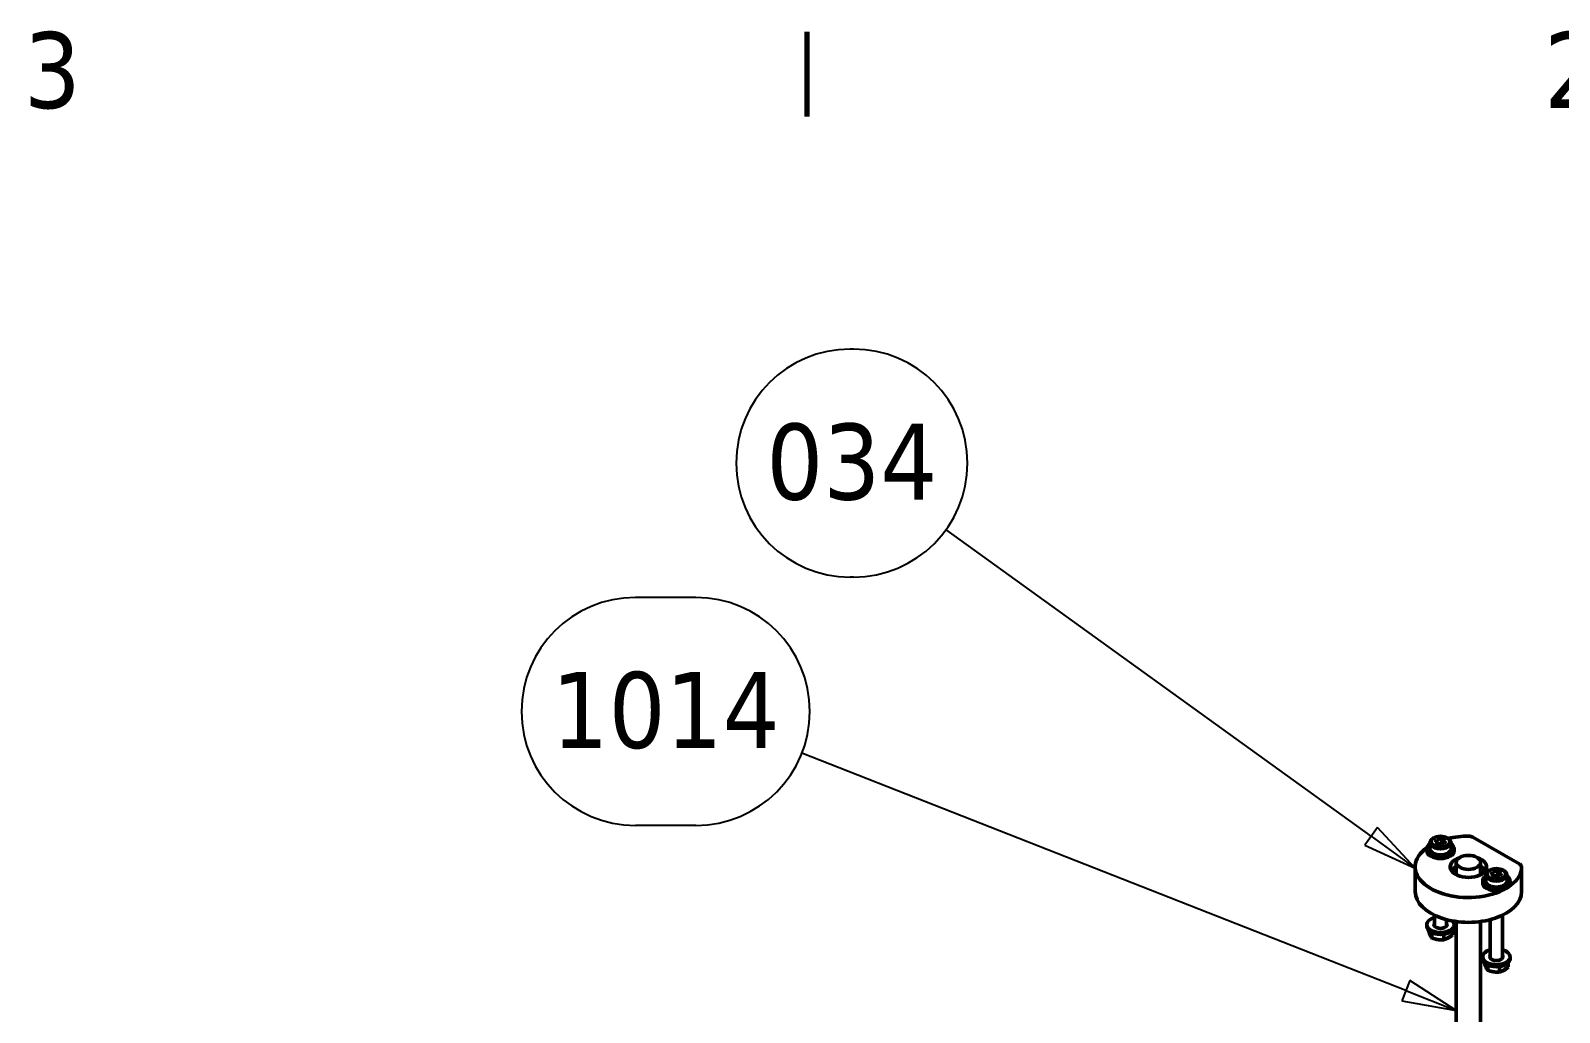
# Model space of a CAD drawing. Header units: millimetres. Extents: x -2829 to 3000, y -2259 to 2421.
# Drawn here: x 1744 to 2247, y 1755 to 2078 of the extents above; entities that cross this region are included whole.
import ezdxf

# ---------------------------------------------------------------- set-up
doc = ezdxf.new("R2010")
doc.units = ezdxf.units.MM
doc.header["$LTSCALE"] = 7.142857
for name, color, linetype, lineweight in [('Border (ISO)', 7, 'Continuous', 70), ('Symbol (ISO)', 7, 'Continuous', 25), ('Visible (ISO)', 7, 'Continuous', 50), ('Visible Narrow (ISO)', 7, 'Continuous', 35)]:
    doc.layers.add(name, color=color, linetype=linetype, lineweight=lineweight)
doc.styles.add('Note Text (ISO)', font='tahoma.ttf')

# ---------------------------------------------------------------- blocks, each defined once
blk = doc.blocks.new('Borders Default Border')
at = {"layer": 'Border (ISO)'}
blk.add_line((280, 287), (280, 290.9), dxfattribs=at)
at = {"layer": 'Border (ISO)', "char_height": 3.5, "attachment_point": 7, "style": 'Note Text (ISO)'}
for s, insert in [('3', (243.911, 287.326)), ('2', (313.939, 287.4))]:
    blk.add_mtext(s, dxfattribs=dict(at, insert=insert))
blk = doc.blocks.new('Balloon1')
at = {"layer": 'Symbol (ISO)'}
for p, q in [((282.135, 276.289), (281.974, 276.289)), ((305.98, 253.847), (286.378, 267.98)), ((282.135, 265.789), (281.974, 265.789)), ((306.272, 254.253), (305.687, 253.442)), ((308.008, 252.385), (306.272, 254.253)), ((305.98, 253.847), (308.008, 252.385)), ((305.687, 253.442), (308.008, 252.385))]:
    blk.add_line(p, q, dxfattribs=at)
at = {"layer": 'Symbol (ISO)', "flags": 128}
blk.add_lwpolyline([(305.687, 253.442), (308.008, 252.385)], dxfattribs=at)
at = {"layer": 'Symbol (ISO)'}
for centre, start, end in [((281.974, 271.039), 90, 270), ((282.135, 271.039), 270, 90)]:
    blk.add_arc(centre, 5.25, start, end, dxfattribs=at)
blk.add_solid([(305.687, 253.442), (308.008, 252.385), (306.272, 254.253), (305.687, 253.442)], dxfattribs=at)
at = {"layer": 'Symbol (ISO)', "insert": (282.055, 271.076), "char_height": 3.5, "attachment_point": 5, "style": 'Note Text (ISO)'}
blk.add_mtext('034', dxfattribs=at)
blk = doc.blocks.new('Balloon4')
at = {"layer": 'Symbol (ISO)'}
for p, q in [((274.871, 264.848), (272.085, 264.848)), ((307.569, 246.736), (279.747, 257.68)), ((274.871, 254.348), (272.085, 254.348)), ((307.752, 247.202), (307.386, 246.271)), ((309.896, 245.821), (307.752, 247.202)), ((307.569, 246.736), (309.896, 245.821)), ((307.386, 246.271), (309.896, 245.821))]:
    blk.add_line(p, q, dxfattribs=at)
at = {"layer": 'Symbol (ISO)', "flags": 128}
blk.add_lwpolyline([(307.386, 246.271), (309.896, 245.821)], dxfattribs=at)
at = {"layer": 'Symbol (ISO)'}
for centre, start, end in [((272.085, 259.598), 90, 270), ((274.871, 259.598), 270, 90)]:
    blk.add_arc(centre, 5.25, start, end, dxfattribs=at)
blk.add_solid([(307.386, 246.271), (309.896, 245.821), (307.752, 247.202), (307.386, 246.271)], dxfattribs=at)
at = {"layer": 'Symbol (ISO)', "insert": (273.478, 259.635), "char_height": 3.5, "attachment_point": 5, "style": 'Note Text (ISO)'}
blk.add_mtext('1014', dxfattribs=at)

msp = doc.modelspace()

# ---------------------------------------------------------------- linework, layer by layer
at = {"layer": 'Visible (ISO)'}
for p, q in [((2204.85, 1811.069), (2204.85, 1809.11)), ((2206.158, 1812.661), (2205.875, 1812.498)), ((2206.677, 1811.137), (2207.125, 1812.103)), ((2207.902, 1810.43), (2206.677, 1811.137)), ((2207.125, 1812.103), (2208.798, 1812.362)), ((2207.125, 1810.878), (2207.125, 1812.103)), ((2208.798, 1811.055), (2208.798, 1812.362)), ((2208.798, 1812.362), (2210.023, 1811.655)), ((2210.023, 1811.655), (2209.575, 1810.689)), ((2210.542, 1812.661), (2210.825, 1812.498)), ((2211.85, 1811.069), (2211.85, 1809.11)), ((2234.456, 1803.998), (2219.013, 1812.914)), ((2203.85, 1808.456), (2203.85, 1809.11)), ((2209.575, 1810.689), (2207.902, 1810.43)), ((2212.85, 1808.456), (2212.85, 1809.11)), ((2200.042, 1794.984), (2200.042, 1803.149)), ((2213.542, 1800.567), (2213.542, 1804.619)), ((2221.542, 1800.567), (2221.542, 1804.619)), ((2224.543, 1802.047), (2224.26, 1801.884)), ((2225.062, 1800.522), (2225.51, 1801.488)), ((2225.51, 1801.488), (2227.183, 1801.747)), ((2225.51, 1800.264), (2225.51, 1801.488)), ((2227.183, 1800.441), (2227.183, 1801.747)), ((2227.183, 1801.747), (2228.408, 1801.04)), ((2228.408, 1801.04), (2227.959, 1800.074)), ((2228.927, 1802.047), (2229.21, 1801.884)), ((2235.042, 1794.984), (2235.042, 1803.149)), ((2222.235, 1797.842), (2222.235, 1798.495)), ((2223.235, 1800.455), (2223.235, 1798.495)), ((2226.286, 1799.815), (2225.062, 1800.522)), ((2227.959, 1800.074), (2226.286, 1799.815)), ((2230.235, 1800.455), (2230.235, 1798.495)), ((2231.235, 1797.842), (2231.235, 1798.495)), ((2206.35, 1787.217), (2206.35, 1783.693)), ((2210.35, 1785.773), (2210.35, 1783.693)), ((2224.735, 1785.773), (2224.735, 1773.079)), ((2228.735, 1787.217), (2228.735, 1773.079)), ((2203.85, 1783.496), (2203.85, 1784.149)), ((2204.446, 1782.203), (2204.446, 1782.025)), ((2205.492, 1781.308), (2205.492, 1779.771)), ((2209.396, 1780.704), (2209.396, 1779.167)), ((2212.254, 1782.203), (2212.254, 1780.817)), ((2212.85, 1783.496), (2212.85, 1784.149)), ((2213.542, 1407.245), (2213.542, 1785.148)), ((2221.542, 1407.245), (2221.542, 1785.148)), ((2222.235, 1772.881), (2222.235, 1773.534)), ((2222.831, 1771.589), (2222.831, 1771.41)), ((2223.877, 1770.693), (2223.877, 1769.156)), ((2230.638, 1771.589), (2230.638, 1770.202)), ((2231.235, 1772.881), (2231.235, 1773.534)), ((2227.781, 1770.089), (2227.781, 1768.553))]:
    msp.add_line(p, q, dxfattribs=at)
for centre, major_axis, start_param, end_param in [((2208.35, 1811.069), (3.5, 0), 2.3561945, 7.0685835), ((2217.542, 1803.149), (-17.5, 0), 4.7087469, 5.1049098), ((2217.599, 1812.098), (2, 0), 0.7853982, 1.5671543), ((2217.542, 1803.149), (-17.5, 0), 5.6068819, 9.42842), ((2208.35, 1809.11), (4.5, 0), 2.4619188, 6.9628591), ((2208.35, 1808.456), (4.5, 0), 3.1415927, 6.2831853), ((2208.35, 1809.11), (3.5, 0), 3.1415927, 6.2831853), ((2217.542, 1803.149), (6, 0), 2.0927224, 7.3320555), ((2217.542, 1800.7), (-6, 0), 5.4421166, 5.9218182), ((2217.542, 1800.7), (-5.333, 0), 5.5604511, 6.0502939), ((2217.542, 1800.7), (6, 0), 0.3613671, 0.8410687), ((2217.542, 1800.7), (5.333, 0), 0.2328914, 0.7227342), ((2226.735, 1800.455), (3.5, 0), 2.3561945, 7.0685835), ((2233.042, 1803.182), (2, 0), 0.0036421, 0.7853982), ((2226.735, 1798.495), (4.5, 0), 2.4619188, 6.9628591), ((2226.735, 1797.842), (4.5, 0), 3.1415927, 6.2831853), ((2226.735, 1798.495), (3.5, 0), 3.1415927, 6.2831853), ((2217.542, 1794.984), (-17.5, 0), 0, 3.1415927), ((2208.35, 1784.149), (4.5, 0), 2.0313503, 6.7572665), ((2208.35, 1783.496), (4.5, 0), 3.1415927, 6.2831853), ((2208.35, 1784.149), (2.15, 0), 2.7658424, 6.6589356), ((2208.35, 1783.496), (-2.15, 0), 5.907435, 6.0169415), ((2208.35, 1783.496), (2.15, 0), 0.2662439, 0.3757503), ((2226.735, 1773.534), (4.5, 0), 2.0313503, 7.3934276), ((2226.735, 1772.881), (4.5, 0), 3.1415927, 6.2831853), ((2226.735, 1773.534), (2.15, 0), 2.7658424, 6.6589356), ((2226.735, 1772.881), (-2.15, 0), 5.907435, 6.0169415), ((2226.735, 1772.881), (2.15, 0), 0.2662439, 0.3757503)]:
    msp.add_ellipse(centre, major_axis=major_axis, ratio=0.5773503, start_param=start_param, end_param=end_param, dxfattribs=at)
for centre, major_axis in [((2208.35, 1811.396), (-3.1, 0)), ((2217.542, 1804.619), (-4, 0)), ((2226.735, 1800.781), (-3.1, 0))]:
    msp.add_ellipse(centre, major_axis=major_axis, ratio=0.5773503, dxfattribs=at)
for points, weights in [([(2208.798, 1811.055), (2208.025, 1810.747), (2207.286, 1810.785)], [1, 1.14132159583, 1.02444378709]), ([(2209.317, 1810.649), (2209.076, 1810.802), (2208.798, 1811.055)], [1.07528038948, 1.064696979, 1]), ([(2227.183, 1800.441), (2226.41, 1800.133), (2225.671, 1800.171)], [1, 1.14132159583, 1.02444378709]), ([(2227.702, 1800.034), (2227.461, 1800.188), (2227.183, 1800.441)], [1.07528038948, 1.064696979, 1]), ([(2204.446, 1782.025), (2204.969, 1780.422), (2205.492, 1779.771)], [1, 1.15470053838, 1]), ([(2205.492, 1781.308), (2205.456, 1781.419), (2205.421, 1781.523)], [1, 1.00939641186, 1.01765135962]), ([(2205.855, 1781.333), (2205.677, 1781.324), (2205.492, 1781.308)], [1.02361116963, 1.01287753218, 1]), ([(2209.396, 1780.704), (2209.105, 1780.82), (2208.832, 1780.912)], [1, 1.02039368072, 1.0354104931]), ([(2209.768, 1781.03), (2209.588, 1780.878), (2209.396, 1780.704)], [1.03229793712, 1.01831798977, 1]), ([(2209.396, 1779.167), (2210.825, 1779.516), (2212.254, 1780.817)], [1, 1.15470053838, 1]), ([(2205.492, 1779.771), (2207.444, 1778.993), (2209.396, 1779.167)], [1, 1.15470053838, 1]), ([(2222.831, 1771.41), (2223.354, 1769.807), (2223.877, 1769.156)], [1, 1.15470053838, 1]), ([(2223.877, 1770.693), (2223.841, 1770.804), (2223.805, 1770.909)], [1, 1.00939641186, 1.01765135962]), ([(2224.239, 1770.719), (2224.062, 1770.71), (2223.877, 1770.693)], [1.02361116963, 1.01287753218, 1]), ([(2223.877, 1769.156), (2225.829, 1768.378), (2227.781, 1768.553)], [1, 1.15470053838, 1]), ([(2227.781, 1770.089), (2227.489, 1770.205), (2227.217, 1770.298)], [1, 1.02039368072, 1.0354104931]), ([(2228.153, 1770.415), (2227.972, 1770.264), (2227.781, 1770.089)], [1.03229793712, 1.01831798977, 1]), ([(2227.781, 1768.553), (2229.21, 1768.901), (2230.638, 1770.202)], [1, 1.15470053838, 1])]:
    msp.add_rational_spline(points, weights, degree=2, dxfattribs=at)
at = {"layer": 'Visible Narrow (ISO)'}
for major_axis, start_param, end_param in [((-4.3, 0), 5.907435, 6.2697554), ((4.3, 0), 0.01343, 0.3757503)]:
    msp.add_ellipse((2217.542, 1800.7), major_axis=major_axis, ratio=0.5773503, start_param=start_param, end_param=end_param, dxfattribs=at)

# ---------------------------------------------------------------- block references
at = {"xscale": 7.142857142857142, "yscale": 7.142857142857142, "zscale": 7.142857142857142}
msp.add_blockref('Borders Default Border', (0, 0), dxfattribs=at)
at = {"layer": 'Symbol (ISO)', "xscale": 7.142857142857142, "yscale": 7.142857142857142, "zscale": 7.142857142857142}
for name in ['Balloon1', 'Balloon4']:
    msp.add_blockref(name, (0, 0), dxfattribs=at)

doc.saveas('drawing.dxf')
